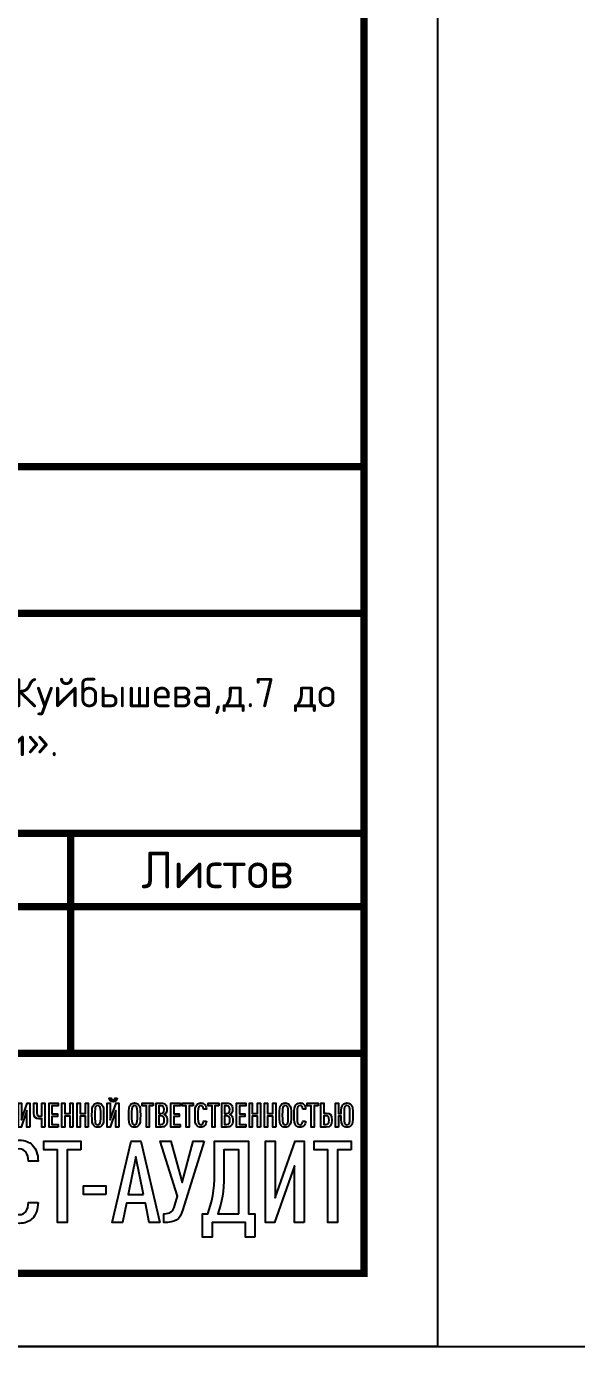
# Model space of a CAD drawing. Header units: millimetres. Extents: x 1601 to 14530, y 1157 to 3820.
# Drawn here: x 8727.1 to 8764.6, y 2825.6 to 2915.6 of the extents above; entities that cross this region are included whole.
import ezdxf
from ezdxf.enums import TextEntityAlignment as Align

# ---------------------------------------------------------------- set-up
doc = ezdxf.new("R2010")
doc.units = ezdxf.units.MM
doc.styles.add('-ISOCPEUR-', font='isocpeur.TTF')
doc.styles.add('GOST', font='GOST Common.ttf')

# ---------------------------------------------------------------- blocks, each defined once
blk = doc.blocks.new('Лого')
at = {"true_color": 0x2e365c}
h = blk.add_hatch(color=159, dxfattribs=at)
h.dxf.hatch_style = 1
edge = h.paths.add_edge_path()
edge.add_spline(control_points=[(6.497, 2.379), (6.499, 2.339), (6.524, 2.324), (6.558, 2.324), (6.558, 2.324), (6.592, 2.324), (6.617, 2.339), (6.62, 2.379)], knot_values=[0.57143, 0.57143, 0.57143, 0.57143, 0.714286, 0.714286, 0.714286, 0.714386, 1, 1, 1, 1], degree=3, periodic=0)
edge.add_spline(control_points=[(6.62, 2.379), (6.62, 2.379), (6.588, 2.379), (6.588, 2.379), (6.588, 2.379), (6.588, 2.379), (6.588, 2.379), (6.588, 2.379)], knot_values=[0.000001, 0.000001, 0.000001, 0.000001, 0.07143, 0.07143, 0.07143, 0.07153, 0.142859, 0.142859, 0.142859, 0.142859], degree=3, periodic=0)
edge.add_spline(control_points=[(6.588, 2.379), (6.586, 2.36), (6.575, 2.352), (6.558, 2.352), (6.558, 2.352), (6.558, 2.352), (6.558, 2.352), (6.558, 2.352)], knot_values=[0.142859, 0.142859, 0.142859, 0.142859, 0.214287, 0.214287, 0.214287, 0.214387, 0.285716, 0.285716, 0.285716, 0.285716], degree=3, periodic=0)
edge.add_spline(control_points=[(6.558, 2.352), (6.542, 2.352), (6.53, 2.36), (6.528, 2.379)], knot_values=[0.285716, 0.285716, 0.285716, 0.285716, 0.428571, 0.428571, 0.428571, 0.428571], degree=3, periodic=0)
edge.add_spline(control_points=[(6.528, 2.379), (6.528, 2.379), (6.497, 2.379), (6.497, 2.379), (6.497, 2.379), (6.497, 2.379), (6.497, 2.379), (6.497, 2.379)], knot_values=[0.428573, 0.428573, 0.428573, 0.428573, 0.500001, 0.500001, 0.500001, 0.500101, 0.57143, 0.57143, 0.57143, 0.57143], degree=3, periodic=0)
at = {"color": 159}
for points, knots in [([(5.295, 1.94), (5.295, 1.94), (5.295, 2.302), (5.295, 2.302), (5.295, 2.302), (5.295, 2.302), (5.254, 2.302), (5.254, 2.302), (5.254, 2.302), (5.254, 2.302), (5.166, 2.05), (5.166, 2.05), (5.166, 2.05), (5.166, 2.05), (5.166, 2.302), (5.166, 2.302), (5.166, 2.302), (5.166, 2.302), (5.122, 2.302), (5.122, 2.302), (5.122, 2.302), (5.122, 2.302), (5.122, 1.94), (5.122, 1.94), (5.122, 1.94), (5.122, 1.94), (5.163, 1.94), (5.163, 1.94), (5.163, 1.94), (5.163, 1.94), (5.251, 2.191), (5.251, 2.191), (5.251, 2.191), (5.251, 2.191), (5.251, 1.94), (5.251, 1.94), (5.251, 1.94), (5.251, 1.94), (5.295, 1.94), (5.295, 1.94)], [0, 0, 0, 0, 0.090909, 0.090909, 0.090909, 0.090909, 0.181818, 0.181818, 0.181818, 0.181818, 0.272727, 0.272727, 0.272727, 0.272727, 0.363636, 0.363636, 0.363636, 0.363636, 0.454545, 0.454545, 0.454545, 0.454545, 0.545455, 0.545455, 0.545455, 0.545455, 0.636364, 0.636364, 0.636364, 0.636364, 0.727273, 0.727273, 0.727273, 0.727273, 0.818182, 0.818182, 0.818182, 0.818182, 1, 1, 1, 1]), ([(5.523, 1.94), (5.523, 1.94), (5.523, 2.302), (5.523, 2.302), (5.523, 2.302), (5.523, 2.302), (5.479, 2.302), (5.479, 2.302), (5.479, 2.302), (5.479, 2.302), (5.479, 2.109), (5.479, 2.109), (5.479, 2.109), (5.466, 2.106), (5.455, 2.105), (5.44, 2.105), (5.44, 2.105), (5.416, 2.105), (5.401, 2.114), (5.401, 2.153), (5.401, 2.153), (5.401, 2.153), (5.401, 2.302), (5.401, 2.302), (5.401, 2.302), (5.401, 2.302), (5.358, 2.302), (5.358, 2.302), (5.358, 2.302), (5.358, 2.302), (5.358, 2.149), (5.358, 2.149), (5.358, 2.149), (5.358, 2.087), (5.384, 2.066), (5.434, 2.066), (5.434, 2.066), (5.448, 2.066), (5.463, 2.067), (5.479, 2.07), (5.479, 2.07), (5.479, 2.07), (5.479, 1.94), (5.479, 1.94), (5.479, 1.94), (5.479, 1.94), (5.523, 1.94), (5.523, 1.94)], [0, 0, 0, 0, 0.076923, 0.076923, 0.076923, 0.076923, 0.153846, 0.153846, 0.153846, 0.153846, 0.230769, 0.230769, 0.230769, 0.230769, 0.307692, 0.307692, 0.307692, 0.307692, 0.384615, 0.384615, 0.384615, 0.384615, 0.461538, 0.461538, 0.461538, 0.461538, 0.538462, 0.538462, 0.538462, 0.538462, 0.615385, 0.615385, 0.615385, 0.615385, 0.692308, 0.692308, 0.692308, 0.692308, 0.769231, 0.769231, 0.769231, 0.769231, 0.846154, 0.846154, 0.846154, 0.846154, 1, 1, 1, 1]), ([(5.727, 1.94), (5.727, 1.94), (5.727, 1.979), (5.727, 1.979), (5.727, 1.979), (5.727, 1.979), (5.631, 1.979), (5.631, 1.979), (5.631, 1.979), (5.631, 1.979), (5.631, 2.102), (5.631, 2.102), (5.631, 2.102), (5.631, 2.102), (5.714, 2.102), (5.714, 2.102), (5.714, 2.102), (5.714, 2.102), (5.714, 2.141), (5.714, 2.141), (5.714, 2.141), (5.714, 2.141), (5.631, 2.141), (5.631, 2.141), (5.631, 2.141), (5.631, 2.141), (5.631, 2.262), (5.631, 2.262), (5.631, 2.262), (5.631, 2.262), (5.727, 2.262), (5.727, 2.262), (5.727, 2.262), (5.727, 2.262), (5.727, 2.302), (5.727, 2.302), (5.727, 2.302), (5.727, 2.302), (5.588, 2.302), (5.588, 2.302), (5.588, 2.302), (5.588, 2.302), (5.588, 1.94), (5.588, 1.94), (5.588, 1.94), (5.588, 1.94), (5.727, 1.94), (5.727, 1.94)], [0, 0, 0, 0, 0.076923, 0.076923, 0.076923, 0.076923, 0.153846, 0.153846, 0.153846, 0.153846, 0.230769, 0.230769, 0.230769, 0.230769, 0.307692, 0.307692, 0.307692, 0.307692, 0.384615, 0.384615, 0.384615, 0.384615, 0.461538, 0.461538, 0.461538, 0.461538, 0.538462, 0.538462, 0.538462, 0.538462, 0.615385, 0.615385, 0.615385, 0.615385, 0.692308, 0.692308, 0.692308, 0.692308, 0.769231, 0.769231, 0.769231, 0.769231, 0.846154, 0.846154, 0.846154, 0.846154, 1, 1, 1, 1]), ([(5.948, 1.94), (5.948, 1.94), (5.948, 2.302), (5.948, 2.302), (5.948, 2.302), (5.948, 2.302), (5.905, 2.302), (5.905, 2.302), (5.905, 2.302), (5.905, 2.302), (5.905, 2.144), (5.905, 2.144), (5.905, 2.144), (5.905, 2.144), (5.824, 2.144), (5.824, 2.144), (5.824, 2.144), (5.824, 2.144), (5.824, 2.302), (5.824, 2.302), (5.824, 2.302), (5.824, 2.302), (5.781, 2.302), (5.781, 2.302), (5.781, 2.302), (5.781, 2.302), (5.781, 1.94), (5.781, 1.94), (5.781, 1.94), (5.781, 1.94), (5.824, 1.94), (5.824, 1.94), (5.824, 1.94), (5.824, 1.94), (5.824, 2.104), (5.824, 2.104), (5.824, 2.104), (5.824, 2.104), (5.905, 2.104), (5.905, 2.104), (5.905, 2.104), (5.905, 2.104), (5.905, 1.94), (5.905, 1.94), (5.905, 1.94), (5.905, 1.94), (5.948, 1.94), (5.948, 1.94)], [0, 0, 0, 0, 0.076923, 0.076923, 0.076923, 0.076923, 0.153846, 0.153846, 0.153846, 0.153846, 0.230769, 0.230769, 0.230769, 0.230769, 0.307692, 0.307692, 0.307692, 0.307692, 0.384615, 0.384615, 0.384615, 0.384615, 0.461538, 0.461538, 0.461538, 0.461538, 0.538462, 0.538462, 0.538462, 0.538462, 0.615385, 0.615385, 0.615385, 0.615385, 0.692308, 0.692308, 0.692308, 0.692308, 0.769231, 0.769231, 0.769231, 0.769231, 0.846154, 0.846154, 0.846154, 0.846154, 1, 1, 1, 1]), ([(6.181, 1.94), (6.181, 1.94), (6.181, 2.302), (6.181, 2.302), (6.181, 2.302), (6.181, 2.302), (6.137, 2.302), (6.137, 2.302), (6.137, 2.302), (6.137, 2.302), (6.137, 2.144), (6.137, 2.144), (6.137, 2.144), (6.137, 2.144), (6.057, 2.144), (6.057, 2.144), (6.057, 2.144), (6.057, 2.144), (6.057, 2.302), (6.057, 2.302), (6.057, 2.302), (6.057, 2.302), (6.013, 2.302), (6.013, 2.302), (6.013, 2.302), (6.013, 2.302), (6.013, 1.94), (6.013, 1.94), (6.013, 1.94), (6.013, 1.94), (6.057, 1.94), (6.057, 1.94), (6.057, 1.94), (6.057, 1.94), (6.057, 2.104), (6.057, 2.104), (6.057, 2.104), (6.057, 2.104), (6.137, 2.104), (6.137, 2.104), (6.137, 2.104), (6.137, 2.104), (6.137, 1.94), (6.137, 1.94), (6.137, 1.94), (6.137, 1.94), (6.181, 1.94), (6.181, 1.94)], [0, 0, 0, 0, 0.076923, 0.076923, 0.076923, 0.076923, 0.153846, 0.153846, 0.153846, 0.153846, 0.230769, 0.230769, 0.230769, 0.230769, 0.307692, 0.307692, 0.307692, 0.307692, 0.384615, 0.384615, 0.384615, 0.384615, 0.461538, 0.461538, 0.461538, 0.461538, 0.538462, 0.538462, 0.538462, 0.538462, 0.615385, 0.615385, 0.615385, 0.615385, 0.692308, 0.692308, 0.692308, 0.692308, 0.769231, 0.769231, 0.769231, 0.769231, 0.846154, 0.846154, 0.846154, 0.846154, 1, 1, 1, 1]), ([(6.414, 2.121), (6.414, 2.221), (6.411, 2.253), (6.388, 2.279), (6.388, 2.279), (6.373, 2.295), (6.354, 2.306), (6.326, 2.306), (6.326, 2.306), (6.297, 2.306), (6.278, 2.295), (6.264, 2.279), (6.264, 2.279), (6.24, 2.253), (6.237, 2.221), (6.237, 2.121), (6.237, 2.121), (6.237, 2.021), (6.24, 1.988), (6.264, 1.962), (6.264, 1.962), (6.278, 1.946), (6.297, 1.936), (6.326, 1.936), (6.326, 1.936), (6.354, 1.936), (6.373, 1.946), (6.388, 1.962), (6.388, 1.962), (6.411, 1.988), (6.414, 2.021), (6.414, 2.121)], [0, 0, 0, 0, 0.111111, 0.111111, 0.111111, 0.111111, 0.222222, 0.222222, 0.222222, 0.222222, 0.333333, 0.333333, 0.333333, 0.333333, 0.444444, 0.444444, 0.444444, 0.444444, 0.555556, 0.555556, 0.555556, 0.555556, 0.666667, 0.666667, 0.666667, 0.666667, 0.777778, 0.777778, 0.777778, 0.777778, 1, 1, 1, 1]), ([(6.37, 2.121), (6.37, 2.035), (6.368, 2.006), (6.355, 1.989), (6.355, 1.989), (6.349, 1.981), (6.34, 1.975), (6.326, 1.975), (6.326, 1.975), (6.311, 1.975), (6.302, 1.981), (6.296, 1.989), (6.296, 1.989), (6.283, 2.006), (6.281, 2.035), (6.281, 2.121), (6.281, 2.121), (6.281, 2.207), (6.283, 2.235), (6.296, 2.253), (6.296, 2.253), (6.302, 2.261), (6.311, 2.266), (6.326, 2.266), (6.326, 2.266), (6.34, 2.266), (6.349, 2.261), (6.355, 2.253), (6.355, 2.253), (6.368, 2.235), (6.37, 2.207), (6.37, 2.121)], [0, 0, 0, 0, 0.111111, 0.111111, 0.111111, 0.111111, 0.222222, 0.222222, 0.222222, 0.222222, 0.333333, 0.333333, 0.333333, 0.333333, 0.444444, 0.444444, 0.444444, 0.444444, 0.555556, 0.555556, 0.555556, 0.555556, 0.666667, 0.666667, 0.666667, 0.666667, 0.777778, 0.777778, 0.777778, 0.777778, 1, 1, 1, 1]), ([(6.643, 1.94), (6.643, 1.94), (6.643, 2.302), (6.643, 2.302), (6.643, 2.302), (6.643, 2.302), (6.603, 2.302), (6.603, 2.302), (6.603, 2.302), (6.603, 2.302), (6.514, 2.05), (6.514, 2.05), (6.514, 2.05), (6.514, 2.05), (6.514, 2.302), (6.514, 2.302), (6.514, 2.302), (6.514, 2.302), (6.47, 2.302), (6.47, 2.302), (6.47, 2.302), (6.47, 2.302), (6.47, 1.94), (6.47, 1.94), (6.47, 1.94), (6.47, 1.94), (6.511, 1.94), (6.511, 1.94), (6.511, 1.94), (6.511, 1.94), (6.599, 2.191), (6.599, 2.191), (6.599, 2.191), (6.599, 2.191), (6.599, 1.94), (6.599, 1.94), (6.599, 1.94), (6.599, 1.94), (6.643, 1.94), (6.643, 1.94)], [0, 0, 0, 0, 0.090909, 0.090909, 0.090909, 0.090909, 0.181818, 0.181818, 0.181818, 0.181818, 0.272727, 0.272727, 0.272727, 0.272727, 0.363636, 0.363636, 0.363636, 0.363636, 0.454545, 0.454545, 0.454545, 0.454545, 0.545455, 0.545455, 0.545455, 0.545455, 0.636364, 0.636364, 0.636364, 0.636364, 0.727273, 0.727273, 0.727273, 0.727273, 0.818182, 0.818182, 0.818182, 0.818182, 1, 1, 1, 1]), ([(6.62, 2.379), (6.62, 2.379), (6.588, 2.379), (6.588, 2.379), (6.588, 2.379), (6.586, 2.36), (6.575, 2.352), (6.558, 2.352), (6.558, 2.352), (6.542, 2.352), (6.53, 2.36), (6.528, 2.379), (6.528, 2.379), (6.528, 2.379), (6.497, 2.379), (6.497, 2.379), (6.497, 2.379), (6.499, 2.339), (6.524, 2.324), (6.558, 2.324), (6.558, 2.324), (6.592, 2.324), (6.617, 2.339), (6.62, 2.379)], [0, 0, 0, 0, 0.142857, 0.142857, 0.142857, 0.142857, 0.285714, 0.285714, 0.285714, 0.285714, 0.428571, 0.428571, 0.428571, 0.428571, 0.571429, 0.571429, 0.571429, 0.571429, 0.714286, 0.714286, 0.714286, 0.714286, 1, 1, 1, 1]), ([(6.971, 2.121), (6.971, 2.221), (6.968, 2.253), (6.945, 2.279), (6.945, 2.279), (6.931, 2.295), (6.911, 2.306), (6.883, 2.306), (6.883, 2.306), (6.854, 2.306), (6.835, 2.295), (6.821, 2.279), (6.821, 2.279), (6.798, 2.253), (6.794, 2.221), (6.794, 2.121), (6.794, 2.121), (6.794, 2.021), (6.798, 1.988), (6.821, 1.962), (6.821, 1.962), (6.835, 1.946), (6.854, 1.936), (6.883, 1.936), (6.883, 1.936), (6.911, 1.936), (6.931, 1.946), (6.945, 1.962), (6.945, 1.962), (6.968, 1.988), (6.971, 2.021), (6.971, 2.121)], [0, 0, 0, 0, 0.111111, 0.111111, 0.111111, 0.111111, 0.222222, 0.222222, 0.222222, 0.222222, 0.333333, 0.333333, 0.333333, 0.333333, 0.444444, 0.444444, 0.444444, 0.444444, 0.555556, 0.555556, 0.555556, 0.555556, 0.666667, 0.666667, 0.666667, 0.666667, 0.777778, 0.777778, 0.777778, 0.777778, 1, 1, 1, 1]), ([(6.928, 2.121), (6.928, 2.035), (6.925, 2.006), (6.912, 1.989), (6.912, 1.989), (6.906, 1.981), (6.897, 1.975), (6.883, 1.975), (6.883, 1.975), (6.869, 1.975), (6.859, 1.981), (6.853, 1.989), (6.853, 1.989), (6.84, 2.006), (6.838, 2.035), (6.838, 2.121), (6.838, 2.121), (6.838, 2.207), (6.84, 2.235), (6.853, 2.253), (6.853, 2.253), (6.859, 2.261), (6.869, 2.266), (6.883, 2.266), (6.883, 2.266), (6.897, 2.266), (6.906, 2.261), (6.912, 2.253), (6.912, 2.253), (6.925, 2.235), (6.928, 2.207), (6.928, 2.121)], [0, 0, 0, 0, 0.111111, 0.111111, 0.111111, 0.111111, 0.222222, 0.222222, 0.222222, 0.222222, 0.333333, 0.333333, 0.333333, 0.333333, 0.444444, 0.444444, 0.444444, 0.444444, 0.555556, 0.555556, 0.555556, 0.555556, 0.666667, 0.666667, 0.666667, 0.666667, 0.777778, 0.777778, 0.777778, 0.777778, 1, 1, 1, 1]), ([(7.166, 2.262), (7.166, 2.262), (7.166, 2.302), (7.166, 2.302), (7.166, 2.302), (7.166, 2.302), (7.001, 2.302), (7.001, 2.302), (7.001, 2.302), (7.001, 2.302), (7.001, 2.262), (7.001, 2.262), (7.001, 2.262), (7.001, 2.262), (7.062, 2.262), (7.062, 2.262), (7.062, 2.262), (7.062, 2.262), (7.062, 1.94), (7.062, 1.94), (7.062, 1.94), (7.062, 1.94), (7.105, 1.94), (7.105, 1.94), (7.105, 1.94), (7.105, 1.94), (7.105, 2.262), (7.105, 2.262), (7.105, 2.262), (7.105, 2.262), (7.166, 2.262), (7.166, 2.262)], [0, 0, 0, 0, 0.111111, 0.111111, 0.111111, 0.111111, 0.222222, 0.222222, 0.222222, 0.222222, 0.333333, 0.333333, 0.333333, 0.333333, 0.444444, 0.444444, 0.444444, 0.444444, 0.555556, 0.555556, 0.555556, 0.555556, 0.666667, 0.666667, 0.666667, 0.666667, 0.777778, 0.777778, 0.777778, 0.777778, 1, 1, 1, 1]), ([(7.377, 2.041), (7.377, 2.072), (7.374, 2.097), (7.355, 2.115), (7.355, 2.115), (7.349, 2.121), (7.341, 2.126), (7.332, 2.128), (7.332, 2.128), (7.339, 2.131), (7.347, 2.136), (7.353, 2.142), (7.353, 2.142), (7.37, 2.159), (7.374, 2.181), (7.374, 2.207), (7.374, 2.207), (7.374, 2.246), (7.368, 2.263), (7.353, 2.28), (7.353, 2.28), (7.338, 2.295), (7.319, 2.302), (7.287, 2.302), (7.287, 2.302), (7.287, 2.302), (7.209, 2.302), (7.209, 2.302), (7.209, 2.302), (7.209, 2.302), (7.209, 1.94), (7.209, 1.94), (7.209, 1.94), (7.209, 1.94), (7.287, 1.94), (7.287, 1.94), (7.287, 1.94), (7.319, 1.94), (7.338, 1.946), (7.353, 1.962), (7.353, 1.962), (7.369, 1.978), (7.377, 1.998), (7.377, 2.041)], [0, 0, 0, 0, 0.083333, 0.083333, 0.083333, 0.083333, 0.166667, 0.166667, 0.166667, 0.166667, 0.25, 0.25, 0.25, 0.25, 0.333333, 0.333333, 0.333333, 0.333333, 0.416667, 0.416667, 0.416667, 0.416667, 0.5, 0.5, 0.5, 0.5, 0.583333, 0.583333, 0.583333, 0.583333, 0.666667, 0.666667, 0.666667, 0.666667, 0.75, 0.75, 0.75, 0.75, 0.833333, 0.833333, 0.833333, 0.833333, 1, 1, 1, 1]), ([(7.33, 2.205), (7.33, 2.163), (7.316, 2.147), (7.285, 2.147), (7.285, 2.147), (7.285, 2.147), (7.253, 2.147), (7.253, 2.147), (7.253, 2.147), (7.253, 2.147), (7.253, 2.262), (7.253, 2.262), (7.253, 2.262), (7.253, 2.262), (7.285, 2.262), (7.285, 2.262), (7.285, 2.262), (7.316, 2.262), (7.33, 2.248), (7.33, 2.205)], [0, 0, 0, 0, 0.166667, 0.166667, 0.166667, 0.166667, 0.333333, 0.333333, 0.333333, 0.333333, 0.5, 0.5, 0.5, 0.5, 0.666667, 0.666667, 0.666667, 0.666667, 1, 1, 1, 1]), ([(7.574, 1.94), (7.574, 1.94), (7.574, 1.979), (7.574, 1.979), (7.574, 1.979), (7.574, 1.979), (7.478, 1.979), (7.478, 1.979), (7.478, 1.979), (7.478, 1.979), (7.478, 2.102), (7.478, 2.102), (7.478, 2.102), (7.478, 2.102), (7.561, 2.102), (7.561, 2.102), (7.561, 2.102), (7.561, 2.102), (7.561, 2.141), (7.561, 2.141), (7.561, 2.141), (7.561, 2.141), (7.478, 2.141), (7.478, 2.141), (7.478, 2.141), (7.478, 2.141), (7.478, 2.262), (7.478, 2.262), (7.478, 2.262), (7.478, 2.262), (7.574, 2.262), (7.574, 2.262), (7.574, 2.262), (7.574, 2.262), (7.574, 2.302), (7.574, 2.302), (7.574, 2.302), (7.574, 2.302), (7.434, 2.302), (7.434, 2.302), (7.434, 2.302), (7.434, 2.302), (7.434, 1.94), (7.434, 1.94), (7.434, 1.94), (7.434, 1.94), (7.574, 1.94), (7.574, 1.94)], [0, 0, 0, 0, 0.076923, 0.076923, 0.076923, 0.076923, 0.153846, 0.153846, 0.153846, 0.153846, 0.230769, 0.230769, 0.230769, 0.230769, 0.307692, 0.307692, 0.307692, 0.307692, 0.384615, 0.384615, 0.384615, 0.384615, 0.461538, 0.461538, 0.461538, 0.461538, 0.538462, 0.538462, 0.538462, 0.538462, 0.615385, 0.615385, 0.615385, 0.615385, 0.692308, 0.692308, 0.692308, 0.692308, 0.769231, 0.769231, 0.769231, 0.769231, 0.846154, 0.846154, 0.846154, 0.846154, 1, 1, 1, 1]), ([(7.771, 2.262), (7.771, 2.262), (7.771, 2.302), (7.771, 2.302), (7.771, 2.302), (7.771, 2.302), (7.606, 2.302), (7.606, 2.302), (7.606, 2.302), (7.606, 2.302), (7.606, 2.262), (7.606, 2.262), (7.606, 2.262), (7.606, 2.262), (7.667, 2.262), (7.667, 2.262), (7.667, 2.262), (7.667, 2.262), (7.667, 1.94), (7.667, 1.94), (7.667, 1.94), (7.667, 1.94), (7.71, 1.94), (7.71, 1.94), (7.71, 1.94), (7.71, 1.94), (7.71, 2.262), (7.71, 2.262), (7.71, 2.262), (7.71, 2.262), (7.771, 2.262), (7.771, 2.262)], [0, 0, 0, 0, 0.111111, 0.111111, 0.111111, 0.111111, 0.222222, 0.222222, 0.222222, 0.222222, 0.333333, 0.333333, 0.333333, 0.333333, 0.444444, 0.444444, 0.444444, 0.444444, 0.555556, 0.555556, 0.555556, 0.555556, 0.666667, 0.666667, 0.666667, 0.666667, 0.777778, 0.777778, 0.777778, 0.777778, 1, 1, 1, 1]), ([(7.972, 2.029), (7.972, 2.029), (7.929, 2.029), (7.929, 2.029), (7.929, 2.029), (7.928, 2.014), (7.925, 1.998), (7.917, 1.988), (7.917, 1.988), (7.911, 1.981), (7.902, 1.975), (7.889, 1.975), (7.889, 1.975), (7.874, 1.975), (7.865, 1.981), (7.859, 1.989), (7.859, 1.989), (7.846, 2.006), (7.844, 2.035), (7.844, 2.121), (7.844, 2.121), (7.844, 2.207), (7.846, 2.235), (7.859, 2.253), (7.859, 2.253), (7.865, 2.261), (7.874, 2.266), (7.889, 2.266), (7.889, 2.266), (7.902, 2.266), (7.911, 2.261), (7.917, 2.254), (7.917, 2.254), (7.926, 2.243), (7.928, 2.228), (7.929, 2.213), (7.929, 2.213), (7.929, 2.213), (7.972, 2.213), (7.972, 2.213), (7.972, 2.213), (7.971, 2.242), (7.963, 2.268), (7.946, 2.284), (7.946, 2.284), (7.932, 2.298), (7.914, 2.306), (7.889, 2.306), (7.889, 2.306), (7.86, 2.306), (7.84, 2.295), (7.827, 2.279), (7.827, 2.279), (7.803, 2.252), (7.8, 2.221), (7.8, 2.121), (7.8, 2.121), (7.8, 2.021), (7.803, 1.99), (7.827, 1.962), (7.827, 1.962), (7.84, 1.946), (7.86, 1.936), (7.889, 1.936), (7.889, 1.936), (7.912, 1.936), (7.93, 1.943), (7.944, 1.956), (7.944, 1.956), (7.962, 1.972), (7.971, 1.999), (7.972, 2.029)], [0, 0, 0, 0, 0.052632, 0.052632, 0.052632, 0.052632, 0.105263, 0.105263, 0.105263, 0.105263, 0.157895, 0.157895, 0.157895, 0.157895, 0.210526, 0.210526, 0.210526, 0.210526, 0.263158, 0.263158, 0.263158, 0.263158, 0.315789, 0.315789, 0.315789, 0.315789, 0.368421, 0.368421, 0.368421, 0.368421, 0.421053, 0.421053, 0.421053, 0.421053, 0.473684, 0.473684, 0.473684, 0.473684, 0.526316, 0.526316, 0.526316, 0.526316, 0.578947, 0.578947, 0.578947, 0.578947, 0.631579, 0.631579, 0.631579, 0.631579, 0.684211, 0.684211, 0.684211, 0.684211, 0.736842, 0.736842, 0.736842, 0.736842, 0.789474, 0.789474, 0.789474, 0.789474, 0.842105, 0.842105, 0.842105, 0.842105, 0.894737, 0.894737, 0.894737, 0.894737, 1, 1, 1, 1]), ([(8.162, 2.262), (8.162, 2.262), (8.162, 2.302), (8.162, 2.302), (8.162, 2.302), (8.162, 2.302), (7.997, 2.302), (7.997, 2.302), (7.997, 2.302), (7.997, 2.302), (7.997, 2.262), (7.997, 2.262), (7.997, 2.262), (7.997, 2.262), (8.058, 2.262), (8.058, 2.262), (8.058, 2.262), (8.058, 2.262), (8.058, 1.94), (8.058, 1.94), (8.058, 1.94), (8.058, 1.94), (8.101, 1.94), (8.101, 1.94), (8.101, 1.94), (8.101, 1.94), (8.101, 2.262), (8.101, 2.262), (8.101, 2.262), (8.101, 2.262), (8.162, 2.262), (8.162, 2.262)], [0, 0, 0, 0, 0.111111, 0.111111, 0.111111, 0.111111, 0.222222, 0.222222, 0.222222, 0.222222, 0.333333, 0.333333, 0.333333, 0.333333, 0.444444, 0.444444, 0.444444, 0.444444, 0.555556, 0.555556, 0.555556, 0.555556, 0.666667, 0.666667, 0.666667, 0.666667, 0.777778, 0.777778, 0.777778, 0.777778, 1, 1, 1, 1]), ([(8.373, 2.041), (8.373, 2.072), (8.37, 2.097), (8.351, 2.115), (8.351, 2.115), (8.345, 2.121), (8.337, 2.126), (8.328, 2.128), (8.328, 2.128), (8.336, 2.131), (8.343, 2.136), (8.349, 2.142), (8.349, 2.142), (8.367, 2.159), (8.37, 2.181), (8.37, 2.207), (8.37, 2.207), (8.37, 2.246), (8.364, 2.263), (8.349, 2.28), (8.349, 2.28), (8.334, 2.295), (8.315, 2.302), (8.283, 2.302), (8.283, 2.302), (8.283, 2.302), (8.205, 2.302), (8.205, 2.302), (8.205, 2.302), (8.205, 2.302), (8.205, 1.94), (8.205, 1.94), (8.205, 1.94), (8.205, 1.94), (8.283, 1.94), (8.283, 1.94), (8.283, 1.94), (8.315, 1.94), (8.335, 1.946), (8.349, 1.962), (8.349, 1.962), (8.365, 1.978), (8.373, 1.998), (8.373, 2.041)], [0, 0, 0, 0, 0.083333, 0.083333, 0.083333, 0.083333, 0.166667, 0.166667, 0.166667, 0.166667, 0.25, 0.25, 0.25, 0.25, 0.333333, 0.333333, 0.333333, 0.333333, 0.416667, 0.416667, 0.416667, 0.416667, 0.5, 0.5, 0.5, 0.5, 0.583333, 0.583333, 0.583333, 0.583333, 0.666667, 0.666667, 0.666667, 0.666667, 0.75, 0.75, 0.75, 0.75, 0.833333, 0.833333, 0.833333, 0.833333, 1, 1, 1, 1]), ([(8.326, 2.205), (8.326, 2.163), (8.312, 2.147), (8.281, 2.147), (8.281, 2.147), (8.281, 2.147), (8.249, 2.147), (8.249, 2.147), (8.249, 2.147), (8.249, 2.147), (8.249, 2.262), (8.249, 2.262), (8.249, 2.262), (8.249, 2.262), (8.281, 2.262), (8.281, 2.262), (8.281, 2.262), (8.312, 2.262), (8.326, 2.248), (8.326, 2.205)], [0, 0, 0, 0, 0.166667, 0.166667, 0.166667, 0.166667, 0.333333, 0.333333, 0.333333, 0.333333, 0.5, 0.5, 0.5, 0.5, 0.666667, 0.666667, 0.666667, 0.666667, 1, 1, 1, 1]), ([(8.57, 1.94), (8.57, 1.94), (8.57, 1.979), (8.57, 1.979), (8.57, 1.979), (8.57, 1.979), (8.474, 1.979), (8.474, 1.979), (8.474, 1.979), (8.474, 1.979), (8.474, 2.102), (8.474, 2.102), (8.474, 2.102), (8.474, 2.102), (8.557, 2.102), (8.557, 2.102), (8.557, 2.102), (8.557, 2.102), (8.557, 2.141), (8.557, 2.141), (8.557, 2.141), (8.557, 2.141), (8.474, 2.141), (8.474, 2.141), (8.474, 2.141), (8.474, 2.141), (8.474, 2.262), (8.474, 2.262), (8.474, 2.262), (8.474, 2.262), (8.57, 2.262), (8.57, 2.262), (8.57, 2.262), (8.57, 2.262), (8.57, 2.302), (8.57, 2.302), (8.57, 2.302), (8.57, 2.302), (8.431, 2.302), (8.431, 2.302), (8.431, 2.302), (8.431, 2.302), (8.431, 1.94), (8.431, 1.94), (8.431, 1.94), (8.431, 1.94), (8.57, 1.94), (8.57, 1.94)], [0, 0, 0, 0, 0.076923, 0.076923, 0.076923, 0.076923, 0.153846, 0.153846, 0.153846, 0.153846, 0.230769, 0.230769, 0.230769, 0.230769, 0.307692, 0.307692, 0.307692, 0.307692, 0.384615, 0.384615, 0.384615, 0.384615, 0.461538, 0.461538, 0.461538, 0.461538, 0.538462, 0.538462, 0.538462, 0.538462, 0.615385, 0.615385, 0.615385, 0.615385, 0.692308, 0.692308, 0.692308, 0.692308, 0.769231, 0.769231, 0.769231, 0.769231, 0.846154, 0.846154, 0.846154, 0.846154, 1, 1, 1, 1]), ([(8.791, 1.94), (8.791, 1.94), (8.791, 2.302), (8.791, 2.302), (8.791, 2.302), (8.791, 2.302), (8.747, 2.302), (8.747, 2.302), (8.747, 2.302), (8.747, 2.302), (8.747, 2.144), (8.747, 2.144), (8.747, 2.144), (8.747, 2.144), (8.667, 2.144), (8.667, 2.144), (8.667, 2.144), (8.667, 2.144), (8.667, 2.302), (8.667, 2.302), (8.667, 2.302), (8.667, 2.302), (8.624, 2.302), (8.624, 2.302), (8.624, 2.302), (8.624, 2.302), (8.624, 1.94), (8.624, 1.94), (8.624, 1.94), (8.624, 1.94), (8.667, 1.94), (8.667, 1.94), (8.667, 1.94), (8.667, 1.94), (8.667, 2.104), (8.667, 2.104), (8.667, 2.104), (8.667, 2.104), (8.747, 2.104), (8.747, 2.104), (8.747, 2.104), (8.747, 2.104), (8.747, 1.94), (8.747, 1.94), (8.747, 1.94), (8.747, 1.94), (8.791, 1.94), (8.791, 1.94)], [0, 0, 0, 0, 0.076923, 0.076923, 0.076923, 0.076923, 0.153846, 0.153846, 0.153846, 0.153846, 0.230769, 0.230769, 0.230769, 0.230769, 0.307692, 0.307692, 0.307692, 0.307692, 0.384615, 0.384615, 0.384615, 0.384615, 0.461538, 0.461538, 0.461538, 0.461538, 0.538462, 0.538462, 0.538462, 0.538462, 0.615385, 0.615385, 0.615385, 0.615385, 0.692308, 0.692308, 0.692308, 0.692308, 0.769231, 0.769231, 0.769231, 0.769231, 0.846154, 0.846154, 0.846154, 0.846154, 1, 1, 1, 1]), ([(9.024, 1.94), (9.024, 1.94), (9.024, 2.302), (9.024, 2.302), (9.024, 2.302), (9.024, 2.302), (8.98, 2.302), (8.98, 2.302), (8.98, 2.302), (8.98, 2.302), (8.98, 2.144), (8.98, 2.144), (8.98, 2.144), (8.98, 2.144), (8.9, 2.144), (8.9, 2.144), (8.9, 2.144), (8.9, 2.144), (8.9, 2.302), (8.9, 2.302), (8.9, 2.302), (8.9, 2.302), (8.856, 2.302), (8.856, 2.302), (8.856, 2.302), (8.856, 2.302), (8.856, 1.94), (8.856, 1.94), (8.856, 1.94), (8.856, 1.94), (8.9, 1.94), (8.9, 1.94), (8.9, 1.94), (8.9, 1.94), (8.9, 2.104), (8.9, 2.104), (8.9, 2.104), (8.9, 2.104), (8.98, 2.104), (8.98, 2.104), (8.98, 2.104), (8.98, 2.104), (8.98, 1.94), (8.98, 1.94), (8.98, 1.94), (8.98, 1.94), (9.024, 1.94), (9.024, 1.94)], [0, 0, 0, 0, 0.076923, 0.076923, 0.076923, 0.076923, 0.153846, 0.153846, 0.153846, 0.153846, 0.230769, 0.230769, 0.230769, 0.230769, 0.307692, 0.307692, 0.307692, 0.307692, 0.384615, 0.384615, 0.384615, 0.384615, 0.461538, 0.461538, 0.461538, 0.461538, 0.538462, 0.538462, 0.538462, 0.538462, 0.615385, 0.615385, 0.615385, 0.615385, 0.692308, 0.692308, 0.692308, 0.692308, 0.769231, 0.769231, 0.769231, 0.769231, 0.846154, 0.846154, 0.846154, 0.846154, 1, 1, 1, 1]), ([(9.257, 2.121), (9.257, 2.221), (9.254, 2.253), (9.23, 2.279), (9.23, 2.279), (9.216, 2.295), (9.197, 2.306), (9.169, 2.306), (9.169, 2.306), (9.14, 2.306), (9.121, 2.295), (9.107, 2.279), (9.107, 2.279), (9.083, 2.253), (9.08, 2.221), (9.08, 2.121), (9.08, 2.121), (9.08, 2.021), (9.083, 1.988), (9.107, 1.962), (9.107, 1.962), (9.121, 1.946), (9.14, 1.936), (9.169, 1.936), (9.169, 1.936), (9.197, 1.936), (9.216, 1.946), (9.23, 1.962), (9.23, 1.962), (9.254, 1.988), (9.257, 2.021), (9.257, 2.121)], [0, 0, 0, 0, 0.111111, 0.111111, 0.111111, 0.111111, 0.222222, 0.222222, 0.222222, 0.222222, 0.333333, 0.333333, 0.333333, 0.333333, 0.444444, 0.444444, 0.444444, 0.444444, 0.555556, 0.555556, 0.555556, 0.555556, 0.666667, 0.666667, 0.666667, 0.666667, 0.777778, 0.777778, 0.777778, 0.777778, 1, 1, 1, 1]), ([(9.213, 2.121), (9.213, 2.035), (9.211, 2.006), (9.198, 1.989), (9.198, 1.989), (9.192, 1.981), (9.183, 1.975), (9.169, 1.975), (9.169, 1.975), (9.154, 1.975), (9.145, 1.981), (9.139, 1.989), (9.139, 1.989), (9.126, 2.006), (9.124, 2.035), (9.124, 2.121), (9.124, 2.121), (9.124, 2.207), (9.126, 2.235), (9.139, 2.253), (9.139, 2.253), (9.145, 2.261), (9.154, 2.266), (9.169, 2.266), (9.169, 2.266), (9.183, 2.266), (9.192, 2.261), (9.198, 2.253), (9.198, 2.253), (9.211, 2.235), (9.213, 2.207), (9.213, 2.121)], [0, 0, 0, 0, 0.111111, 0.111111, 0.111111, 0.111111, 0.222222, 0.222222, 0.222222, 0.222222, 0.333333, 0.333333, 0.333333, 0.333333, 0.444444, 0.444444, 0.444444, 0.444444, 0.555556, 0.555556, 0.555556, 0.555556, 0.666667, 0.666667, 0.666667, 0.666667, 0.777778, 0.777778, 0.777778, 0.777778, 1, 1, 1, 1]), ([(9.476, 2.029), (9.476, 2.029), (9.433, 2.029), (9.433, 2.029), (9.433, 2.029), (9.433, 2.014), (9.43, 1.998), (9.421, 1.988), (9.421, 1.988), (9.416, 1.981), (9.407, 1.975), (9.393, 1.975), (9.393, 1.975), (9.379, 1.975), (9.369, 1.981), (9.363, 1.989), (9.363, 1.989), (9.35, 2.006), (9.348, 2.035), (9.348, 2.121), (9.348, 2.121), (9.348, 2.207), (9.35, 2.235), (9.363, 2.253), (9.363, 2.253), (9.369, 2.261), (9.379, 2.266), (9.393, 2.266), (9.393, 2.266), (9.407, 2.266), (9.416, 2.261), (9.421, 2.254), (9.421, 2.254), (9.43, 2.243), (9.433, 2.228), (9.433, 2.213), (9.433, 2.213), (9.433, 2.213), (9.476, 2.213), (9.476, 2.213), (9.476, 2.213), (9.476, 2.242), (9.467, 2.268), (9.45, 2.284), (9.45, 2.284), (9.436, 2.298), (9.418, 2.306), (9.393, 2.306), (9.393, 2.306), (9.365, 2.306), (9.345, 2.295), (9.331, 2.279), (9.331, 2.279), (9.307, 2.252), (9.305, 2.221), (9.305, 2.121), (9.305, 2.121), (9.305, 2.021), (9.307, 1.99), (9.331, 1.962), (9.331, 1.962), (9.345, 1.946), (9.365, 1.936), (9.393, 1.936), (9.393, 1.936), (9.417, 1.936), (9.435, 1.943), (9.449, 1.956), (9.449, 1.956), (9.467, 1.972), (9.476, 1.999), (9.476, 2.029)], [0, 0, 0, 0, 0.052632, 0.052632, 0.052632, 0.052632, 0.105263, 0.105263, 0.105263, 0.105263, 0.157895, 0.157895, 0.157895, 0.157895, 0.210526, 0.210526, 0.210526, 0.210526, 0.263158, 0.263158, 0.263158, 0.263158, 0.315789, 0.315789, 0.315789, 0.315789, 0.368421, 0.368421, 0.368421, 0.368421, 0.421053, 0.421053, 0.421053, 0.421053, 0.473684, 0.473684, 0.473684, 0.473684, 0.526316, 0.526316, 0.526316, 0.526316, 0.578947, 0.578947, 0.578947, 0.578947, 0.631579, 0.631579, 0.631579, 0.631579, 0.684211, 0.684211, 0.684211, 0.684211, 0.736842, 0.736842, 0.736842, 0.736842, 0.789474, 0.789474, 0.789474, 0.789474, 0.842105, 0.842105, 0.842105, 0.842105, 0.894737, 0.894737, 0.894737, 0.894737, 1, 1, 1, 1]), ([(9.666, 2.262), (9.666, 2.262), (9.666, 2.302), (9.666, 2.302), (9.666, 2.302), (9.666, 2.302), (9.501, 2.302), (9.501, 2.302), (9.501, 2.302), (9.501, 2.302), (9.501, 2.262), (9.501, 2.262), (9.501, 2.262), (9.501, 2.262), (9.562, 2.262), (9.562, 2.262), (9.562, 2.262), (9.562, 2.262), (9.562, 1.94), (9.562, 1.94), (9.562, 1.94), (9.562, 1.94), (9.606, 1.94), (9.606, 1.94), (9.606, 1.94), (9.606, 1.94), (9.606, 2.262), (9.606, 2.262), (9.606, 2.262), (9.606, 2.262), (9.666, 2.262), (9.666, 2.262)], [0, 0, 0, 0, 0.111111, 0.111111, 0.111111, 0.111111, 0.222222, 0.222222, 0.222222, 0.222222, 0.333333, 0.333333, 0.333333, 0.333333, 0.444444, 0.444444, 0.444444, 0.444444, 0.555556, 0.555556, 0.555556, 0.555556, 0.666667, 0.666667, 0.666667, 0.666667, 0.777778, 0.777778, 0.777778, 0.777778, 1, 1, 1, 1]), ([(9.877, 2.046), (9.877, 2.125), (9.846, 2.151), (9.791, 2.151), (9.791, 2.151), (9.791, 2.151), (9.753, 2.151), (9.753, 2.151), (9.753, 2.151), (9.753, 2.151), (9.753, 2.302), (9.753, 2.302), (9.753, 2.302), (9.753, 2.302), (9.709, 2.302), (9.709, 2.302), (9.709, 2.302), (9.709, 2.302), (9.709, 1.94), (9.709, 1.94), (9.709, 1.94), (9.709, 1.94), (9.791, 1.94), (9.791, 1.94), (9.791, 1.94), (9.845, 1.94), (9.877, 1.966), (9.877, 2.046)], [0, 0, 0, 0, 0.125, 0.125, 0.125, 0.125, 0.25, 0.25, 0.25, 0.25, 0.375, 0.375, 0.375, 0.375, 0.5, 0.5, 0.5, 0.5, 0.625, 0.625, 0.625, 0.625, 0.75, 0.75, 0.75, 0.75, 1, 1, 1, 1]), ([(9.974, 1.94), (9.974, 1.94), (9.974, 2.104), (9.974, 2.104), (9.974, 2.104), (9.974, 2.104), (10.017, 2.104), (10.017, 2.104), (10.017, 2.104), (10.017, 2.017), (10.021, 1.988), (10.043, 1.962), (10.043, 1.962), (10.057, 1.946), (10.077, 1.936), (10.105, 1.936), (10.105, 1.936), (10.134, 1.936), (10.153, 1.946), (10.167, 1.962), (10.167, 1.962), (10.19, 1.989), (10.194, 2.021), (10.194, 2.121), (10.194, 2.121), (10.194, 2.221), (10.191, 2.251), (10.167, 2.279), (10.167, 2.279), (10.153, 2.295), (10.134, 2.306), (10.105, 2.306), (10.105, 2.306), (10.077, 2.306), (10.057, 2.295), (10.043, 2.279), (10.043, 2.279), (10.022, 2.254), (10.017, 2.225), (10.017, 2.144), (10.017, 2.144), (10.017, 2.144), (9.974, 2.144), (9.974, 2.144), (9.974, 2.144), (9.974, 2.144), (9.974, 2.302), (9.974, 2.302), (9.974, 2.302), (9.974, 2.302), (9.93, 2.302), (9.93, 2.302), (9.93, 2.302), (9.93, 2.302), (9.93, 1.94), (9.93, 1.94), (9.93, 1.94), (9.93, 1.94), (9.974, 1.94), (9.974, 1.94)], [0, 0, 0, 0, 0.0625, 0.0625, 0.0625, 0.0625, 0.125, 0.125, 0.125, 0.125, 0.1875, 0.1875, 0.1875, 0.1875, 0.25, 0.25, 0.25, 0.25, 0.3125, 0.3125, 0.3125, 0.3125, 0.375, 0.375, 0.375, 0.375, 0.4375, 0.4375, 0.4375, 0.4375, 0.5, 0.5, 0.5, 0.5, 0.5625, 0.5625, 0.5625, 0.5625, 0.625, 0.625, 0.625, 0.625, 0.6875, 0.6875, 0.6875, 0.6875, 0.75, 0.75, 0.75, 0.75, 0.8125, 0.8125, 0.8125, 0.8125, 0.875, 0.875, 0.875, 0.875, 1, 1, 1, 1]), ([(10.15, 2.121), (10.15, 2.035), (10.148, 2.006), (10.135, 1.989), (10.135, 1.989), (10.128, 1.981), (10.119, 1.975), (10.105, 1.975), (10.105, 1.975), (10.091, 1.975), (10.082, 1.981), (10.076, 1.989), (10.076, 1.989), (10.062, 2.006), (10.06, 2.035), (10.06, 2.121), (10.06, 2.121), (10.06, 2.207), (10.062, 2.235), (10.076, 2.253), (10.076, 2.253), (10.082, 2.261), (10.091, 2.266), (10.105, 2.266), (10.105, 2.266), (10.119, 2.266), (10.128, 2.261), (10.135, 2.253), (10.135, 2.253), (10.148, 2.235), (10.15, 2.207), (10.15, 2.121)], [0, 0, 0, 0, 0.111111, 0.111111, 0.111111, 0.111111, 0.222222, 0.222222, 0.222222, 0.222222, 0.333333, 0.333333, 0.333333, 0.333333, 0.444444, 0.444444, 0.444444, 0.444444, 0.555556, 0.555556, 0.555556, 0.555556, 0.666667, 0.666667, 0.666667, 0.666667, 0.777778, 0.777778, 0.777778, 0.777778, 1, 1, 1, 1]), ([(7.333, 2.044), (7.333, 1.994), (7.317, 1.979), (7.284, 1.979), (7.284, 1.979), (7.284, 1.979), (7.253, 1.979), (7.253, 1.979), (7.253, 1.979), (7.253, 1.979), (7.253, 2.109), (7.253, 2.109), (7.253, 2.109), (7.253, 2.109), (7.284, 2.109), (7.284, 2.109), (7.284, 2.109), (7.317, 2.109), (7.333, 2.091), (7.333, 2.044)], [0, 0, 0, 0, 0.166667, 0.166667, 0.166667, 0.166667, 0.333333, 0.333333, 0.333333, 0.333333, 0.5, 0.5, 0.5, 0.5, 0.666667, 0.666667, 0.666667, 0.666667, 1, 1, 1, 1]), ([(8.329, 2.044), (8.329, 1.994), (8.313, 1.979), (8.28, 1.979), (8.28, 1.979), (8.28, 1.979), (8.249, 1.979), (8.249, 1.979), (8.249, 1.979), (8.249, 1.979), (8.249, 2.109), (8.249, 2.109), (8.249, 2.109), (8.249, 2.109), (8.28, 2.109), (8.28, 2.109), (8.28, 2.109), (8.313, 2.109), (8.329, 2.091), (8.329, 2.044)], [0, 0, 0, 0, 0.166667, 0.166667, 0.166667, 0.166667, 0.333333, 0.333333, 0.333333, 0.333333, 0.5, 0.5, 0.5, 0.5, 0.666667, 0.666667, 0.666667, 0.666667, 1, 1, 1, 1]), ([(9.833, 2.046), (9.833, 1.997), (9.819, 1.979), (9.79, 1.979), (9.79, 1.979), (9.79, 1.979), (9.753, 1.979), (9.753, 1.979), (9.753, 1.979), (9.753, 1.979), (9.753, 2.112), (9.753, 2.112), (9.753, 2.112), (9.753, 2.112), (9.79, 2.112), (9.79, 2.112), (9.79, 2.112), (9.819, 2.112), (9.833, 2.094), (9.833, 2.046)], [0, 0, 0, 0, 0.166667, 0.166667, 0.166667, 0.166667, 0.333333, 0.333333, 0.333333, 0.333333, 0.5, 0.5, 0.5, 0.5, 0.666667, 0.666667, 0.666667, 0.666667, 1, 1, 1, 1]), ([(5.42, 0.797), (5.42, 0.797), (5.273, 0.797), (5.273, 0.797), (5.273, 0.797), (5.271, 0.745), (5.261, 0.691), (5.233, 0.655), (5.233, 0.655), (5.214, 0.63), (5.183, 0.611), (5.136, 0.611), (5.136, 0.611), (5.087, 0.611), (5.054, 0.63), (5.033, 0.658), (5.033, 0.658), (4.99, 0.717), (4.983, 0.816), (4.983, 1.109), (4.983, 1.109), (4.983, 1.403), (4.99, 1.502), (5.033, 1.561), (5.033, 1.561), (5.054, 1.588), (5.087, 1.607), (5.136, 1.607), (5.136, 1.607), (5.183, 1.607), (5.214, 1.588), (5.233, 1.564), (5.233, 1.564), (5.262, 1.528), (5.271, 1.476), (5.273, 1.423), (5.273, 1.423), (5.273, 1.423), (5.42, 1.423), (5.42, 1.423), (5.42, 1.423), (5.419, 1.524), (5.389, 1.613), (5.332, 1.668), (5.332, 1.668), (5.283, 1.715), (5.223, 1.741), (5.136, 1.741), (5.136, 1.741), (5.039, 1.741), (4.971, 1.705), (4.924, 1.651), (4.924, 1.651), (4.842, 1.557), (4.834, 1.451), (4.834, 1.109), (4.834, 1.109), (4.834, 0.767), (4.842, 0.662), (4.924, 0.568), (4.924, 0.568), (4.971, 0.514), (5.039, 0.478), (5.136, 0.478), (5.136, 0.478), (5.217, 0.478), (5.278, 0.502), (5.327, 0.545), (5.327, 0.545), (5.387, 0.601), (5.419, 0.693), (5.42, 0.797)], [0, 0, 0, 0, 0.052632, 0.052632, 0.052632, 0.052632, 0.105263, 0.105263, 0.105263, 0.105263, 0.157895, 0.157895, 0.157895, 0.157895, 0.210526, 0.210526, 0.210526, 0.210526, 0.263158, 0.263158, 0.263158, 0.263158, 0.315789, 0.315789, 0.315789, 0.315789, 0.368421, 0.368421, 0.368421, 0.368421, 0.421053, 0.421053, 0.421053, 0.421053, 0.473684, 0.473684, 0.473684, 0.473684, 0.526316, 0.526316, 0.526316, 0.526316, 0.578947, 0.578947, 0.578947, 0.578947, 0.631579, 0.631579, 0.631579, 0.631579, 0.684211, 0.684211, 0.684211, 0.684211, 0.736842, 0.736842, 0.736842, 0.736842, 0.789474, 0.789474, 0.789474, 0.789474, 0.842105, 0.842105, 0.842105, 0.842105, 0.894737, 0.894737, 0.894737, 0.894737, 1, 1, 1, 1]), ([(6.069, 1.594), (6.069, 1.594), (6.069, 1.727), (6.069, 1.727), (6.069, 1.727), (6.069, 1.727), (5.505, 1.727), (5.505, 1.727), (5.505, 1.727), (5.505, 1.727), (5.505, 1.594), (5.505, 1.594), (5.505, 1.594), (5.505, 1.594), (5.714, 1.594), (5.714, 1.594), (5.714, 1.594), (5.714, 1.594), (5.714, 0.491), (5.714, 0.491), (5.714, 0.491), (5.714, 0.491), (5.863, 0.491), (5.863, 0.491), (5.863, 0.491), (5.863, 0.491), (5.863, 1.594), (5.863, 1.594), (5.863, 1.594), (5.863, 1.594), (6.069, 1.594), (6.069, 1.594)], [0, 0, 0, 0, 0.111111, 0.111111, 0.111111, 0.111111, 0.222222, 0.222222, 0.222222, 0.222222, 0.333333, 0.333333, 0.333333, 0.333333, 0.444444, 0.444444, 0.444444, 0.444444, 0.555556, 0.555556, 0.555556, 0.555556, 0.666667, 0.666667, 0.666667, 0.666667, 0.777778, 0.777778, 0.777778, 0.777778, 1, 1, 1, 1]), ([(7.264, 0.491), (7.264, 0.491), (6.977, 1.727), (6.977, 1.727), (6.977, 1.727), (6.977, 1.727), (6.833, 1.727), (6.833, 1.727), (6.833, 1.727), (6.833, 1.727), (6.545, 0.491), (6.545, 0.491), (6.545, 0.491), (6.545, 0.491), (6.701, 0.491), (6.701, 0.491), (6.701, 0.491), (6.701, 0.491), (6.76, 0.783), (6.76, 0.783), (6.76, 0.783), (6.76, 0.783), (7.047, 0.783), (7.047, 0.783), (7.047, 0.783), (7.047, 0.783), (7.106, 0.491), (7.106, 0.491), (7.106, 0.491), (7.106, 0.491), (7.264, 0.491), (7.264, 0.491)], [0, 0, 0, 0, 0.111111, 0.111111, 0.111111, 0.111111, 0.222222, 0.222222, 0.222222, 0.222222, 0.333333, 0.333333, 0.333333, 0.333333, 0.444444, 0.444444, 0.444444, 0.444444, 0.555556, 0.555556, 0.555556, 0.555556, 0.666667, 0.666667, 0.666667, 0.666667, 0.777778, 0.777778, 0.777778, 0.777778, 1, 1, 1, 1]), ([(7.937, 1.727), (7.937, 1.727), (7.774, 1.727), (7.774, 1.727), (7.774, 1.727), (7.774, 1.727), (7.605, 1.097), (7.605, 1.097), (7.605, 1.097), (7.605, 1.097), (7.434, 1.727), (7.434, 1.727), (7.434, 1.727), (7.434, 1.727), (7.271, 1.727), (7.271, 1.727), (7.271, 1.727), (7.271, 1.727), (7.534, 0.891), (7.534, 0.891), (7.534, 0.891), (7.534, 0.891), (7.494, 0.754), (7.494, 0.754), (7.494, 0.754), (7.465, 0.651), (7.427, 0.625), (7.326, 0.625), (7.326, 0.625), (7.326, 0.625), (7.326, 0.491), (7.326, 0.491), (7.326, 0.491), (7.496, 0.491), (7.566, 0.524), (7.616, 0.688), (7.616, 0.688), (7.616, 0.688), (7.937, 1.727), (7.937, 1.727)], [0, 0, 0, 0, 0.090909, 0.090909, 0.090909, 0.090909, 0.181818, 0.181818, 0.181818, 0.181818, 0.272727, 0.272727, 0.272727, 0.272727, 0.363636, 0.363636, 0.363636, 0.363636, 0.454545, 0.454545, 0.454545, 0.454545, 0.545455, 0.545455, 0.545455, 0.545455, 0.636364, 0.636364, 0.636364, 0.636364, 0.727273, 0.727273, 0.727273, 0.727273, 0.818182, 0.818182, 0.818182, 0.818182, 1, 1, 1, 1]), ([(8.709, 0.271), (8.709, 0.271), (8.709, 0.625), (8.709, 0.625), (8.709, 0.625), (8.709, 0.625), (8.612, 0.625), (8.612, 0.625), (8.612, 0.625), (8.612, 0.625), (8.612, 1.727), (8.612, 1.727), (8.612, 1.727), (8.612, 1.727), (8.095, 1.727), (8.095, 1.727), (8.095, 1.727), (8.095, 1.727), (8.095, 1.231), (8.095, 1.231), (8.095, 1.231), (8.095, 0.988), (8.057, 0.792), (7.994, 0.625), (7.994, 0.625), (7.994, 0.625), (7.916, 0.625), (7.916, 0.625), (7.916, 0.625), (7.916, 0.625), (7.916, 0.271), (7.916, 0.271), (7.916, 0.271), (7.916, 0.271), (8.058, 0.271), (8.058, 0.271), (8.058, 0.271), (8.058, 0.271), (8.058, 0.491), (8.058, 0.491), (8.058, 0.491), (8.058, 0.491), (8.567, 0.491), (8.567, 0.491), (8.567, 0.491), (8.567, 0.491), (8.567, 0.271), (8.567, 0.271), (8.567, 0.271), (8.567, 0.271), (8.709, 0.271), (8.709, 0.271)], [0, 0, 0, 0, 0.071429, 0.071429, 0.071429, 0.071429, 0.142857, 0.142857, 0.142857, 0.142857, 0.214286, 0.214286, 0.214286, 0.214286, 0.285714, 0.285714, 0.285714, 0.285714, 0.357143, 0.357143, 0.357143, 0.357143, 0.428571, 0.428571, 0.428571, 0.428571, 0.5, 0.5, 0.5, 0.5, 0.571429, 0.571429, 0.571429, 0.571429, 0.642857, 0.642857, 0.642857, 0.642857, 0.714286, 0.714286, 0.714286, 0.714286, 0.785714, 0.785714, 0.785714, 0.785714, 0.857143, 0.857143, 0.857143, 0.857143, 1, 1, 1, 1]), ([(9.457, 0.491), (9.457, 0.491), (9.457, 1.727), (9.457, 1.727), (9.457, 1.727), (9.457, 1.727), (9.32, 1.727), (9.32, 1.727), (9.32, 1.727), (9.32, 1.727), (9.017, 0.868), (9.017, 0.868), (9.017, 0.868), (9.017, 0.868), (9.017, 1.727), (9.017, 1.727), (9.017, 1.727), (9.017, 1.727), (8.867, 1.727), (8.867, 1.727), (8.867, 1.727), (8.867, 1.727), (8.867, 0.491), (8.867, 0.491), (8.867, 0.491), (8.867, 0.491), (9.006, 0.491), (9.006, 0.491), (9.006, 0.491), (9.006, 0.491), (9.308, 1.349), (9.308, 1.349), (9.308, 1.349), (9.308, 1.349), (9.308, 0.491), (9.308, 0.491), (9.308, 0.491), (9.308, 0.491), (9.457, 0.491), (9.457, 0.491)], [0, 0, 0, 0, 0.090909, 0.090909, 0.090909, 0.090909, 0.181818, 0.181818, 0.181818, 0.181818, 0.272727, 0.272727, 0.272727, 0.272727, 0.363636, 0.363636, 0.363636, 0.363636, 0.454545, 0.454545, 0.454545, 0.454545, 0.545455, 0.545455, 0.545455, 0.545455, 0.636364, 0.636364, 0.636364, 0.636364, 0.727273, 0.727273, 0.727273, 0.727273, 0.818182, 0.818182, 0.818182, 0.818182, 1, 1, 1, 1]), ([(10.169, 1.594), (10.169, 1.594), (10.169, 1.727), (10.169, 1.727), (10.169, 1.727), (10.169, 1.727), (9.605, 1.727), (9.605, 1.727), (9.605, 1.727), (9.605, 1.727), (9.605, 1.594), (9.605, 1.594), (9.605, 1.594), (9.605, 1.594), (9.813, 1.594), (9.813, 1.594), (9.813, 1.594), (9.813, 1.594), (9.813, 0.491), (9.813, 0.491), (9.813, 0.491), (9.813, 0.491), (9.962, 0.491), (9.962, 0.491), (9.962, 0.491), (9.962, 0.491), (9.962, 1.594), (9.962, 1.594), (9.962, 1.594), (9.962, 1.594), (10.169, 1.594), (10.169, 1.594)], [0, 0, 0, 0, 0.111111, 0.111111, 0.111111, 0.111111, 0.222222, 0.222222, 0.222222, 0.222222, 0.333333, 0.333333, 0.333333, 0.333333, 0.444444, 0.444444, 0.444444, 0.444444, 0.555556, 0.555556, 0.555556, 0.555556, 0.666667, 0.666667, 0.666667, 0.666667, 0.777778, 0.777778, 0.777778, 0.777778, 1, 1, 1, 1]), ([(7.019, 0.917), (7.019, 0.917), (6.788, 0.917), (6.788, 0.917), (6.788, 0.917), (6.788, 0.917), (6.904, 1.486), (6.904, 1.486), (6.904, 1.486), (6.904, 1.486), (7.019, 0.917), (7.019, 0.917)], [0, 0, 0, 0, 0.25, 0.25, 0.25, 0.25, 0.5, 0.5, 0.5, 0.5, 1, 1, 1, 1]), ([(8.463, 0.625), (8.463, 0.625), (8.147, 0.625), (8.147, 0.625), (8.147, 0.625), (8.208, 0.788), (8.239, 0.974), (8.239, 1.198), (8.239, 1.198), (8.239, 1.198), (8.239, 1.594), (8.239, 1.594), (8.239, 1.594), (8.239, 1.594), (8.463, 1.594), (8.463, 1.594), (8.463, 1.594), (8.463, 1.594), (8.463, 0.625), (8.463, 0.625)], [0, 0, 0, 0, 0.166667, 0.166667, 0.166667, 0.166667, 0.333333, 0.333333, 0.333333, 0.333333, 0.5, 0.5, 0.5, 0.5, 0.666667, 0.666667, 0.666667, 0.666667, 1, 1, 1, 1]), ([(6.448, 0.915), (6.448, 0.915), (6.448, 1.049), (6.448, 1.049), (6.448, 1.049), (6.448, 1.049), (6.108, 1.049), (6.108, 1.049), (6.108, 1.049), (6.108, 1.049), (6.108, 0.915), (6.108, 0.915), (6.108, 0.915), (6.108, 0.915), (6.448, 0.915), (6.448, 0.915)], [0, 0, 0, 0, 0.2, 0.2, 0.2, 0.2, 0.4, 0.4, 0.4, 0.4, 0.6, 0.6, 0.6, 0.6, 1, 1, 1, 1])]:
    blk.add_open_spline(points, degree=3, knots=knots, dxfattribs=at)
blk = doc.blocks.new('*U427')
blk.add_lwpolyline([(0, 0), (420, 0), (420, -297), (0, -297)], close=True)
at = {"const_width": 0.5}
blk.add_lwpolyline([(20, -5), (415, -5), (415, -292), (20, -292)], close=True, dxfattribs=at)
for points in [[(230, -292), (230, -237), (415, -237)], [(295, -247), (415, -247)], [(230, -262), (415, -262)], [(395, -262), (395, -277)], [(365, -267), (415, -267)], [(295, -277), (415, -277)]]:
    blk.add_lwpolyline(points, dxfattribs=at)
at = {"xscale": 4.492609629394886, "yscale": 4.492609629394886, "zscale": 4.492609629394886}
blk.add_blockref('Лого', (368.434, -290.745), dxfattribs=at)
at = {"style": 'GOST'}
blk.add_text('Листов', height=2.5, dxfattribs=at).set_placement((405, -264.5), align=Align.MIDDLE_CENTER)
at = {"insert": (353.292, -254.349), "char_height": 2, "width": 124.31117, "attachment_point": 5, "style": '-ISOCPEUR-'}
blk.add_mtext('\\pi2.57236;{\\C7;«Капитальный ремонт (реконструкция) тепловых сетей от ТК-8013 по ул. Куйбышева,д.7 до ж/д. №6 по ул. Луговая в ГО г. Рыбинск Ярославской области».}', dxfattribs=at)
at = {"style": 'GOST'}
blk.add_attdef('РАЗРАБОТАЛ', text='', height=2.5, dxfattribs=at).set_placement((250.501, -264.224), align=Align.MIDDLE_LEFT)
blk.add_attdef('ПРОВЕРИЛ', (250.749, -270.729), '', height=2.5, dxfattribs=at)
at = {"style": 'GOST', "flags": 8}
for tag, p in [('ЛИСТ', (387.603, -271.867)), ('ЛИСТОВ', (405.299, -271.865)), ('ФОРМАТ', (380.972, -294.745))]:
    blk.add_attdef(tag, text='', height=3, dxfattribs=at).set_placement(p, align=Align.MIDDLE_CENTER)
blk.add_attdef('ИМЯ_ЧЕРТЕЖА_001', (321.53, -284.988), '', height=3, dxfattribs=at)

msp = doc.modelspace()

# ---------------------------------------------------------------- linework, layer by layer
msp.add_line((8273.9325, 2825.5891), (8916.1037, 2825.5891))

# ---------------------------------------------------------------- block references
msp.add_blockref('*U427', (8335.1426, 3122.5891))

doc.saveas('drawing.dxf')
